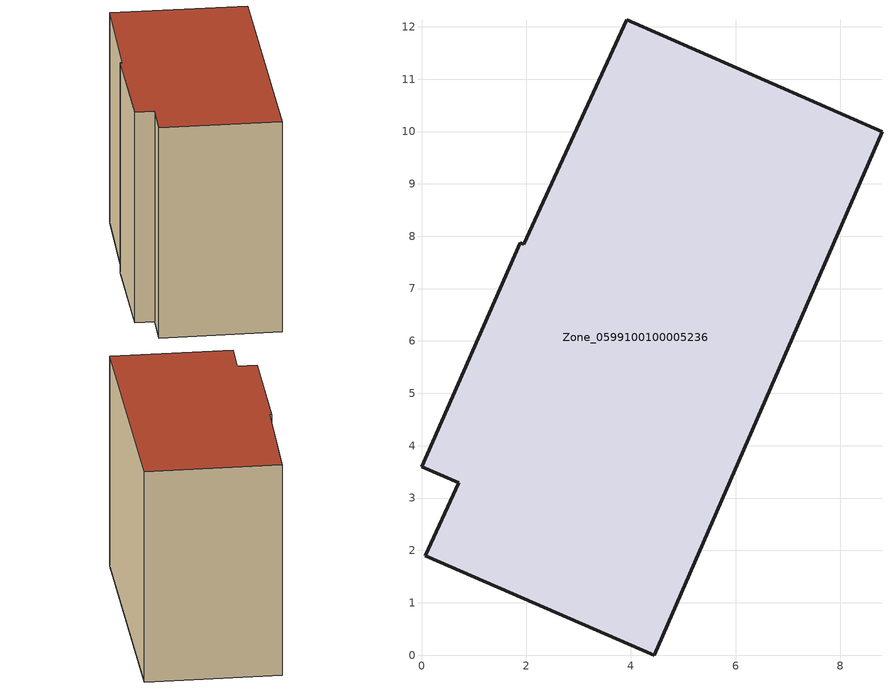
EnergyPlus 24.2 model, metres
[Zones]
Zone_0599100100005236
 floor ground (C_G): 1.89,7.88 1.96,7.85 3.92,12.13 8.79,10 4.45,0 0.08,1.9 0.71,3.29 0,3.6 z0
 wall outside (C_F): 4.45,0 8.79,10 3.92,12.13 1.96,7.85 1.89,7.88 0,3.6 0.71,3.29 0.08,1.9 4.45,0 z0:8.85
 roof outside (C_R): 1.96,7.85 1.89,7.88 0,3.6 0.71,3.29 0.08,1.9 4.45,0 8.79,10 3.92,12.13 z8.85
[BUILDING]
Pand.0599100100005236: North Axis=0; Terrain=City; Loads Convergence Tolerance Value=0.04; Temperature Convergence Tolerance Value=0.4; Solar Distribution=FullExterior; Maximum Number of Warmup Days=25; Minimum Number of Warmup Days=1
[Site:Location]
Rotterdam.The.Hague.AP_ZH_NLD Design_Conditions: Latitude=51.96; Longitude=4.45; Time Zone=1; Elevation=-4.5
[SITE:GROUNDTEMPERATURE:BUILDINGSURFACE]
18, 18, 18, 18, 18, 18, 18, 18, 18, 18, 18, 18
[MATERIAL] Thermal Absorptance=0.9; Solar Absorptance=0.7; Visible Absorptance=0.7
Name | Roughness | Thickness | Conductivity | Density | Specific Heat
G.TI.2006-2014 | MediumSmooth | 0.15 | 0.06 | 540 | 1210
F.TI.2006-2014 | Rough | 0.3 | 0.12 | 1920 | 840
R.TI.2006-2014 | MediumRough | 0.2 | 0.08 | 1500 | 1000
[CONSTRUCTION]
C_G: G.TI.2006-2014
C_F: F.TI.2006-2014
C_R: R.TI.2006-2014
[ZONE]
Zone_0599100100005236: Type=1; Multiplier=1; Ceiling Height=Autocalculate; Volume=Autocalculate; Floor Area=autocalculate; Part of Total Floor Area=Yes
[ZONEINFILTRATION:DESIGNFLOWRATE]
Infil_Zone_0599100100005236: Zone or ZoneList or Space or SpaceList=Zone_0599100100005236; Schedule=AlwaysOn; Design Flow Rate Calculation Method=Flow/Area; Flow Rate per Floor Area=0.0015; Constant Term Coefficient=1; Temperature Term Coefficient=0; Velocity Term Coefficient=0; Velocity Squared Term Coefficient=0
[HVACTEMPLATE:ZONE:IDEALLOADSAIRSYSTEM]
Zone_0599100100005236: Maximum Heating Supply Air Temperature=50; Minimum Cooling Supply Air Temperature=13; Maximum Heating Supply Air Humidity Ratio=0.0156; Minimum Cooling Supply Air Humidity Ratio=0.0077; Heating Limit=NoLimit; Cooling Limit=NoLimit; Dehumidification Control Type=ConstantSensibleHeatRatio; Cooling Sensible Heat Ratio=0.7; Dehumidification Setpoint=60; Humidification Control Type=None; Humidification Setpoint=30; Outdoor Air Method=None; Outdoor Air Flow Rate per Person=0.00944; Outdoor Air Flow Rate per Zone Floor Area=0; Outdoor Air Flow Rate per Zone=0; Demand Controlled Ventilation Type=None; Outdoor Air Economizer Type=NoEconomizer; Heat Recovery Type=None; Sensible Heat Recovery Effectiveness=0.7; Latent Heat Recovery Effectiveness=0.65
[ZONECONTROL:THERMOSTAT]
ThermostatControl_Zone_0599100100005236: Zone or ZoneList=Zone_0599100100005236; Control Type Schedule=DualSetpointControlType; Control 1=Thermostat_Zone_0599100100005236; Temperature Difference Between Cutout And Setpoint=0
[THERMOSTATSETPOINT:DUALSETPOINT]
Thermostat_Zone_0599100100005236: Heating Setpoint Temperature Schedule=HeatingSetpoint_Zone_0599100100005236; Cooling Setpoint Temperature Schedule=CoolingSetpoint_Zone_0599100100005236
[SCHEDULE:COMPACT]
HeatingSetpoint_Zone_0599100100005236: Through: 12/31, For: AllDays, Until: 24:00, 21
CoolingSetpoint_Zone_0599100100005236: Through: 12/31, For: AllDays, Until: 24:00, 24
DualSetpointControlType: Through: 12/31, For: AllDays, Until: 24:00, 4
AlwaysOn: Through: 12/31, For: AllDays, Until: 24:00, 1
